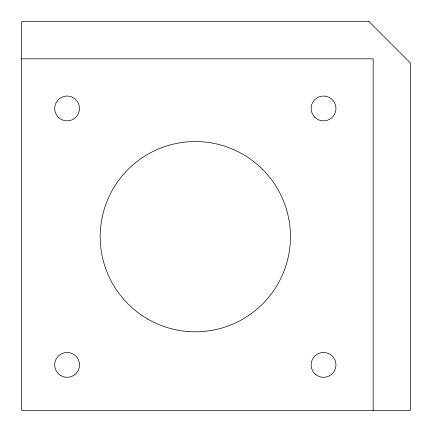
<?xml version="1.0" encoding="UTF-8"?>
<svg xmlns="http://www.w3.org/2000/svg" width="432" height="432" viewBox="0 0 432 432"><rect width="100%" height="100%" fill="white"/><g stroke="black" fill="none" stroke-linecap="round" stroke-linejoin="round"><path stroke-width="0.65" d="M21.6 58.828L373.172 58.828L373.172 410.4M369.036 21.6L21.6 21.6L21.6 410.4L410.4 410.4L410.4 62.964L369.036 21.6M315.949 374.717A12.409 12.409 0 0 0 335.837 366.568A12.409 12.409 0 0 0 318.838 353.419A12.409 12.409 0 0 0 315.949 374.717M147.755 319.07A95.132 95.132 0 0 0 290.45 236.682A95.132 95.132 0 0 0 147.755 154.294A95.132 95.132 0 0 0 147.755 319.07M60.896 375.646A12.409 12.409 0 0 0 79.504 364.9A12.409 12.409 0 0 0 60.896 354.154A12.409 12.409 0 0 0 60.896 375.646M58.325 117.234A12.409 12.409 0 0 0 79.083 111.672A12.409 12.409 0 0 0 63.887 96.476A12.409 12.409 0 0 0 58.325 117.234M314.766 117.234A12.409 12.409 0 0 0 335.524 111.672A12.409 12.409 0 0 0 320.328 96.476A12.409 12.409 0 0 0 314.766 117.234"/></g></svg>
